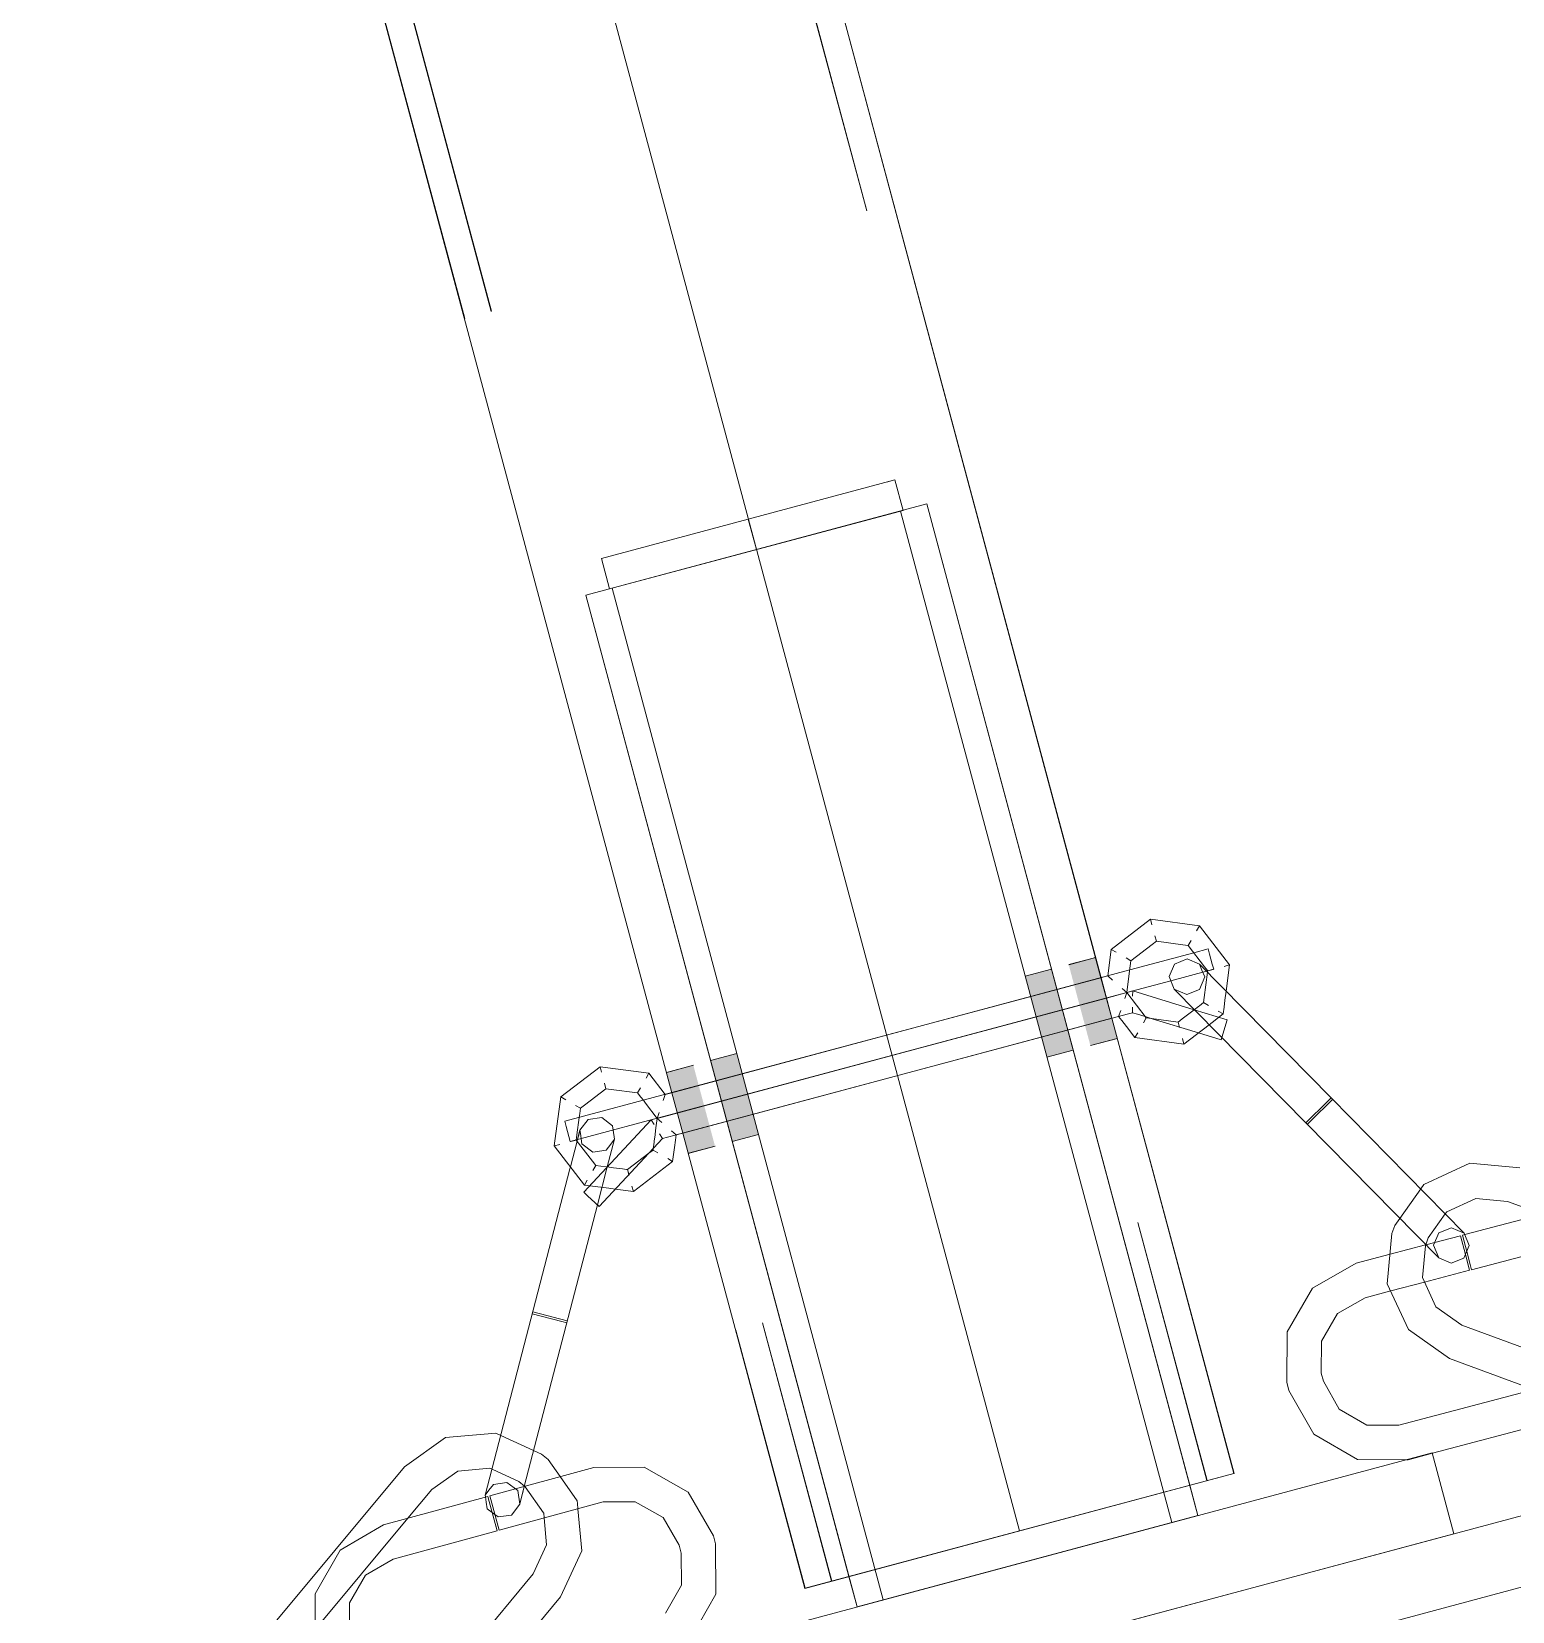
# Model space of a CAD drawing. Header units: millimetres. Extents: x -753 to 90, y 56274 to 56868.
# Drawn here: x -602.101 to -599.274, y 56679.957 to 56682.974 of the extents above; entities that cross this region are included whole.
import ezdxf

# ---------------------------------------------------------------- set-up
doc = ezdxf.new("R2010")
doc.units = ezdxf.units.MM
doc.linetypes.add('XKITLINE00', pattern=[0])
doc.linetypes.add('XKITLINE02', pattern=[4, 2, -2])
for name, color, linetype, lineweight in [('Cota', 4, 'Continuous', 0), ('Parafuso', 3, 'Continuous', 0), ('Peça', 2, 'Continuous', 0)]:
    doc.layers.add(name, color=color, linetype=linetype, lineweight=lineweight)

# ---------------------------------------------------------------- blocks, each defined once
blk = doc.blocks.new('*A625')
at = {"layer": 'Peça', "color": 1, "linetype": 'XKITLINE00', "lineweight": 0}
for p, q in [((-400.0787, 56733.508), (-663.9824, 56662.797)), ((-663.9824, 56662.6604), (-400.0445, 56733.3805))]:
    blk.add_line(p, q, dxfattribs=at)
blk = doc.blocks.new('*A903')
at = {"layer": 'Peça', "color": 7, "linetype": 'XKITLINE02', "lineweight": 0}
for p, q in [((-601.0132, 56681.9675), (-600.4529, 56682.1176)), ((-600.4529, 56682.1176), (-600.4374, 56682.0596)), ((-600.4374, 56682.0596), (-600.9977, 56681.9095)), ((-600.4374, 56682.0596), (-600.4511, 56682.0559)), ((-600.7331, 56682.0425), (-600.7175, 56681.9846)), ((-600.9977, 56681.9095), (-601.0132, 56681.9675))]:
    blk.add_line(p, q, dxfattribs=at)
blk = doc.blocks.new('*A904')
at = {"layer": 'Peça', "color": 7, "linetype": 'XKITLINE02', "lineweight": 0}
for p, q in [((-601.0431, 56681.8973), (-600.392, 56682.0718)), ((-600.4423, 56682.0583), (-599.9246, 56680.1265)), ((-600.392, 56682.0718), (-599.8899, 56680.1979)), ((-600.9928, 56681.9108), (-600.4752, 56679.979)), ((-601.0431, 56681.8973), (-600.541, 56680.0235)), ((-599.8744, 56680.1399), (-600.5254, 56679.9655))]:
    blk.add_line(p, q, dxfattribs=at)
at = {"layer": 'Peça', "color": 4, "linetype": 'XKITLINE00', "lineweight": 0}
for p, q in [((-599.8899, 56680.1979), (-599.8744, 56680.1399)), ((-600.541, 56680.0235), (-600.5254, 56679.9655))]:
    blk.add_line(p, q, dxfattribs=at)
blk = doc.blocks.new('*A905')
at = {"layer": 'Peça', "color": 7, "linetype": 'XKITLINE02', "lineweight": 0}
for p, q in [((-601.0595, 56680.856), (-601.0544, 56680.8757)), ((-601.0561, 56680.869), (-601.0544, 56680.8757)), ((-601.0387, 56680.8964), (-601.0544, 56680.8757)), ((-601.0535, 56680.8697), (-601.0544, 56680.8757)), ((-601.0129, 56680.9001), (-601.0387, 56680.8964)), ((-600.9922, 56680.8844), (-601.0129, 56680.9001)), ((-600.991, 56680.8761), (-600.9922, 56680.8844)), ((-601.0725, 56680.8058), (-601.0598, 56680.8549)), ((-601.059, 56680.8579), (-601.0561, 56680.869)), ((-601.0508, 56680.8499), (-601.0535, 56680.8697)), ((-601.03, 56680.8342), (-601.0508, 56680.8499)), ((-601.0042, 56680.8378), (-600.9957, 56680.8492)), ((-600.9957, 56680.8492), (-600.9886, 56680.8586)), ((-601.03, 56680.8342), (-601.0042, 56680.8378)), ((-601.0023, 56680.8056), (-601.0211, 56680.7333)), ((-601.1453, 56680.5253), (-601.0891, 56680.5107)), ((-601.1443, 56680.5292), (-601.0785, 56680.5121)), ((-601.0795, 56680.5082), (-601.0891, 56680.5107)), ((-601.0891, 56680.5107), (-601.0795, 56680.5082)), ((-601.2056, 56680.2931), (-601.1428, 56680.2641)), ((-601.2223, 56680.2285), (-601.1711, 56680.2049)), ((-601.0923, 56680.2142), (-601.0598, 56680.1683)), ((-601.2352, 56680.1788), (-601.2281, 56680.1882)), ((-601.2281, 56680.1882), (-601.2195, 56680.1995)), ((-601.2195, 56680.1995), (-601.1938, 56680.2031)), ((-601.1938, 56680.2031), (-601.173, 56680.1875)), ((-601.173, 56680.1875), (-601.1694, 56680.1617)), ((-601.1711, 56680.2049), (-601.1605, 56680.196)), ((-601.1606, 56680.1956), (-601.1694, 56680.1617)), ((-601.1606, 56680.1956), (-601.1643, 56680.1814)), ((-601.1602, 56680.1957), (-601.1588, 56680.1946)), ((-601.1241, 56680.1454), (-601.1588, 56680.1946)), ((-601.2334, 56680.1655), (-601.2348, 56680.1754)), ((-601.2316, 56680.153), (-601.2334, 56680.1655)), ((-601.2316, 56680.153), (-601.222, 56680.1457)), ((-601.1851, 56680.1409), (-601.1694, 56680.1617)), ((-601.0593, 56680.163), (-601.0598, 56680.1683)), ((-601.0593, 56680.163), (-601.0584, 56680.153)), ((-601.3827, 56680.1352), (-601.5599, 56679.9222)), ((-601.2168, 56680.1418), (-601.2108, 56680.1373)), ((-601.2126, 56680.111), (-601.2152, 56680.1206)), ((-601.2108, 56680.1373), (-601.1851, 56680.1409)), ((-601.1236, 56680.1447), (-601.1241, 56680.1454)), ((-601.1236, 56680.1447), (-601.1228, 56680.1355))]:
    blk.add_line(p, q, dxfattribs=at)
at = {"layer": 'Peça', "color": 4, "linetype": 'XKITLINE00', "lineweight": 0}
for p, q in [((-600.9886, 56680.8586), (-600.991, 56680.8761)), ((-601.0595, 56680.856), (-601.0598, 56680.8549)), ((-601.0595, 56680.856), (-601.059, 56680.8579)), ((-600.9886, 56680.8586), (-601.0023, 56680.8056)), ((-601.0735, 56680.8021), (-601.2352, 56680.1788)), ((-601.0735, 56680.8021), (-601.0725, 56680.8058)), ((-601.0211, 56680.7333), (-601.1606, 56680.1956)), ((-601.3896, 56680.2332), (-601.3109, 56680.2887)), ((-601.3109, 56680.2887), (-601.2151, 56680.2975)), ((-601.2151, 56680.2975), (-601.2056, 56680.2931)), ((-601.1428, 56680.2641), (-601.1276, 56680.2571)), ((-601.1276, 56680.2571), (-601.1153, 56680.2469)), ((-601.1153, 56680.2469), (-601.0923, 56680.2142)), ((-601.6557, 56679.9134), (-601.3896, 56680.2332)), ((-601.3373, 56680.1897), (-601.2874, 56680.2249)), ((-601.2874, 56680.2249), (-601.2266, 56680.2305)), ((-601.2266, 56680.1777), (-601.0278, 56680.2318)), ((-601.2266, 56680.2305), (-601.2223, 56680.2285)), ((-601.0278, 56680.2318), (-600.9315, 56680.2322)), ((-600.9315, 56680.2322), (-600.8479, 56680.1844)), ((-601.3373, 56680.1897), (-601.3827, 56680.1352)), ((-601.2348, 56680.1754), (-601.2352, 56680.1788)), ((-601.1605, 56680.196), (-601.1602, 56680.1957)), ((-600.8479, 56680.1844), (-600.7995, 56680.1012)), ((-601.4292, 56680.1225), (-601.2304, 56680.1766)), ((-601.2304, 56680.1766), (-601.2278, 56680.167)), ((-601.2278, 56680.167), (-601.2126, 56680.111)), ((-601.2266, 56680.1777), (-601.2087, 56680.1121)), ((-601.0099, 56680.1662), (-601.2087, 56680.1121)), ((-601.0584, 56680.153), (-601.051, 56680.0724)), ((-600.9488, 56680.1664), (-601.0099, 56680.1662)), ((-600.9488, 56680.1664), (-600.8958, 56680.1361)), ((-601.5124, 56680.074), (-601.4292, 56680.1225)), ((-601.222, 56680.1457), (-601.2168, 56680.1418)), ((-601.1228, 56680.1355), (-601.118, 56680.0839)), ((-600.8651, 56680.0833), (-600.8958, 56680.1361)), ((-601.4113, 56680.0569), (-601.2126, 56680.111)), ((-600.7995, 56680.1012), (-600.7953, 56680.0858)), ((-601.5602, 56679.9904), (-601.5124, 56680.074)), ((-601.1436, 56680.0285), (-601.118, 56680.0839)), ((-601.0914, 56679.985), (-601.051, 56680.0724)), ((-600.8609, 56680.0679), (-600.8651, 56680.0833)), ((-600.8606, 56680.0068), (-600.8609, 56680.0679)), ((-600.7949, 56679.9895), (-600.7953, 56680.0858)), ((-601.4641, 56680.0261), (-601.4113, 56680.0569)), ((-601.2754, 56679.8701), (-601.1436, 56680.0285)), ((-601.4944, 56679.9731), (-601.4641, 56680.0261)), ((-600.8909, 56679.9538), (-600.8606, 56680.0068)), ((-601.5598, 56679.8942), (-601.5602, 56679.9904)), ((-601.4942, 56679.931), (-601.4944, 56679.9731)), ((-601.2013, 56679.8529), (-601.0914, 56679.985)), ((-600.8427, 56679.9059), (-600.7949, 56679.9895))]:
    blk.add_line(p, q, dxfattribs=at)
blk = doc.blocks.new('*A906')
at = {"layer": 'Peça', "color": 4, "linetype": 'XKITLINE00', "lineweight": 0}
for p, q in [((-599.8823, 56681.2146), (-600.0047, 56681.1818)), ((-599.8559, 56681.1803), (-599.8584, 56681.1796)), ((-599.9263, 56681.1614), (-600.0104, 56681.1389)), ((-600.0103, 56681.1389), (-599.999, 56681.1419)), ((-599.999, 56681.1419), (-599.9991, 56681.1315)), ((-599.999, 56681.1419), (-599.8814, 56681.106)), ((-599.9751, 56681.0928), (-599.9616, 56681.0887)), ((-599.8734, 56681.0617), (-599.8302, 56681.0485)), ((-599.8289, 56681.0527), (-599.8302, 56681.0485)), ((-601.0161, 56680.9969), (-601.091, 56680.9395)), ((-600.9226, 56680.9846), (-601.0161, 56680.9969)), ((-601.0161, 56680.9969), (-601.0133, 56680.9865)), ((-601.0049, 56680.9551), (-601.0077, 56680.9656)), ((-600.9226, 56680.9846), (-600.928, 56680.9752)), ((-600.8915, 56680.9441), (-600.9226, 56680.9846)), ((-601.091, 56680.9395), (-601.1033, 56680.8459)), ((-601.091, 56680.9395), (-601.0816, 56680.9341)), ((-601.0049, 56680.9551), (-601.0455, 56680.9239)), ((-600.995, 56680.9538), (-601.0049, 56680.9551)), ((-600.995, 56680.9538), (-600.9442, 56680.9471)), ((-600.9442, 56680.9471), (-600.9388, 56680.9565)), ((-600.9381, 56680.9392), (-600.9442, 56680.9471)), ((-600.9333, 56680.933), (-600.9381, 56680.9392)), ((-601.0535, 56680.9178), (-601.0629, 56680.9232)), ((-601.0548, 56680.9079), (-601.0558, 56680.9002)), ((-601.0548, 56680.9079), (-601.0535, 56680.9178)), ((-601.0455, 56680.9239), (-601.0535, 56680.9178)), ((-601.1033, 56680.8459), (-601.0928, 56680.8487)), ((-601.1033, 56680.8459), (-601.0458, 56680.7711)), ((-601.0615, 56680.8571), (-601.0303, 56680.8165)), ((-600.8774, 56680.8162), (-600.874, 56680.8425)), ((-600.874, 56680.8425), (-600.8721, 56680.8569)), ((-600.8721, 56680.8569), (-600.8708, 56680.8668)), ((-601.0303, 56680.8165), (-601.0242, 56680.8086)), ((-600.9523, 56680.7587), (-600.8774, 56680.8162)), ((-600.9229, 56680.8318), (-600.9149, 56680.8378)), ((-600.9149, 56680.8378), (-600.9145, 56680.8411)), ((-600.9149, 56680.8378), (-600.9055, 56680.8324)), ((-600.8774, 56680.8162), (-600.8868, 56680.8216)), ((-601.0242, 56680.8086), (-601.0296, 56680.7992)), ((-601.0242, 56680.8086), (-601.0143, 56680.8073)), ((-601.0143, 56680.8073), (-601.0022, 56680.8057)), ((-600.9607, 56680.7901), (-600.961, 56680.7912)), ((-601.0458, 56680.7711), (-601.0404, 56680.7804)), ((-601.0458, 56680.7711), (-601.0357, 56680.7697)), ((-600.987, 56680.7633), (-600.9523, 56680.7587)), ((-600.9523, 56680.7587), (-600.9551, 56680.7692))]:
    blk.add_line(p, q, dxfattribs=at)
at = {"layer": 'Peça', "color": 7, "linetype": 'XKITLINE02', "lineweight": 0}
for p, q in [((-599.8547, 56681.222), (-599.8823, 56681.2146)), ((-599.8547, 56681.222), (-599.8521, 56681.2123)), ((-599.8521, 56681.2123), (-599.8547, 56681.222)), ((-599.8521, 56681.2123), (-599.847, 56681.193)), ((-599.847, 56681.193), (-599.8521, 56681.2123)), ((-600.0047, 56681.1818), (-600.8818, 56680.9467)), ((-599.8584, 56681.1796), (-599.9263, 56681.1614)), ((-599.8559, 56681.1803), (-599.8444, 56681.1833)), ((-599.847, 56681.193), (-599.8444, 56681.1833)), ((-599.8444, 56681.1833), (-599.847, 56681.193)), ((-600.0197, 56681.1364), (-600.9069, 56680.8985)), ((-600.0104, 56681.1389), (-600.7899, 56680.9299)), ((-600.0197, 56681.1364), (-600.0103, 56681.1389)), ((-599.9991, 56681.1315), (-599.999, 56681.1419)), ((-600.0093, 56681.0977), (-600.8708, 56680.8668)), ((-599.9997, 56681.1003), (-600.0093, 56681.0977)), ((-599.9997, 56681.1003), (-599.9995, 56681.1107)), ((-599.9997, 56681.1003), (-599.9995, 56681.1082)), ((-599.9901, 56681.0974), (-599.9997, 56681.1003)), ((-599.9995, 56681.1082), (-599.9995, 56681.1107)), ((-599.9901, 56681.0974), (-599.9751, 56681.0928)), ((-599.9616, 56681.0887), (-599.8734, 56681.0617)), ((-599.8814, 56681.106), (-599.8185, 56681.0867)), ((-599.8185, 56681.0867), (-599.8289, 56681.0527)), ((-601.0133, 56680.9865), (-601.0161, 56680.9969)), ((-601.0077, 56680.9656), (-601.0049, 56680.9551)), ((-600.928, 56680.9752), (-600.9226, 56680.9846)), ((-601.091, 56680.9395), (-601.0816, 56680.9341)), ((-600.9388, 56680.9565), (-600.9442, 56680.9471)), ((-600.9293, 56680.9277), (-600.9333, 56680.933)), ((-600.8915, 56680.9441), (-600.8953, 56680.9327)), ((-600.8953, 56680.9327), (-600.8915, 56680.9441)), ((-600.8818, 56680.9467), (-600.8915, 56680.9441)), ((-601.0629, 56680.9232), (-601.0535, 56680.9178)), ((-600.9293, 56680.9277), (-600.9069, 56680.8985)), ((-600.9031, 56680.9099), (-600.9069, 56680.8985)), ((-600.9069, 56680.8985), (-600.9031, 56680.9099)), ((-601.0558, 56680.9002), (-601.0602, 56680.867)), ((-600.9117, 56680.8621), (-600.9093, 56680.8804)), ((-600.9093, 56680.8804), (-600.9069, 56680.8985)), ((-600.9069, 56680.8985), (-600.8979, 56680.8906)), ((-600.8979, 56680.8906), (-600.9069, 56680.8985)), ((-600.8708, 56680.8668), (-600.8798, 56680.8748)), ((-600.8798, 56680.8748), (-600.8708, 56680.8668)), ((-601.1033, 56680.8459), (-601.0928, 56680.8487)), ((-601.0615, 56680.8571), (-601.0719, 56680.8543)), ((-601.0719, 56680.8543), (-601.0615, 56680.8571)), ((-601.0602, 56680.867), (-601.0615, 56680.8571)), ((-600.9145, 56680.8411), (-600.9136, 56680.8478)), ((-600.9136, 56680.8478), (-600.912, 56680.8602)), ((-600.912, 56680.8602), (-600.9117, 56680.8621)), ((-600.9229, 56680.8318), (-600.9635, 56680.8006)), ((-600.9055, 56680.8324), (-600.9149, 56680.8378)), ((-600.8868, 56680.8216), (-600.8774, 56680.8162)), ((-601.0296, 56680.7992), (-601.0242, 56680.8086)), ((-601.0022, 56680.8057), (-600.9901, 56680.8041)), ((-600.9901, 56680.8041), (-600.9734, 56680.8019)), ((-600.9734, 56680.8019), (-600.9657, 56680.8009)), ((-600.9657, 56680.8009), (-600.9635, 56680.8006)), ((-600.961, 56680.7912), (-600.9635, 56680.8006)), ((-600.9635, 56680.8006), (-600.9607, 56680.7901)), ((-601.0458, 56680.7711), (-601.0404, 56680.7804)), ((-601.0357, 56680.7697), (-600.9992, 56680.7649)), ((-600.9992, 56680.7649), (-600.987, 56680.7633)), ((-600.9523, 56680.7587), (-600.9551, 56680.7692))]:
    blk.add_line(p, q, dxfattribs=at)
blk = doc.blocks.new('*A907')
at = {"layer": 'Peça', "color": 7, "linetype": 'XKITLINE02', "lineweight": 0}
for p, q in [((-600.4529, 56682.1176), (-601.0132, 56681.9675)), ((-600.4529, 56682.1176), (-600.4667, 56682.1139)), ((-600.4374, 56682.0596), (-600.4529, 56682.1176)), ((-600.9977, 56681.9095), (-600.4374, 56682.0596)), ((-600.7331, 56682.0425), (-600.7175, 56681.9846)), ((-600.9977, 56681.9095), (-601.0132, 56681.9675))]:
    blk.add_line(p, q, dxfattribs=at)
blk = doc.blocks.new('*A908')
at = {"layer": 'Peça', "color": 7, "linetype": 'XKITLINE02', "lineweight": 0}
for p, q in [((-601.0431, 56681.8973), (-600.392, 56682.0718)), ((-599.9246, 56680.1265), (-600.4423, 56682.0583)), ((-600.392, 56682.0718), (-599.8744, 56680.1399)), ((-600.4752, 56679.979), (-600.9928, 56681.9108)), ((-601.0431, 56681.8973), (-600.5254, 56679.9655)), ((-599.8744, 56680.1399), (-600.5254, 56679.9655))]:
    blk.add_line(p, q, dxfattribs=at)
blk = doc.blocks.new('*A909')
at = {"layer": 'Peça', "color": 7, "linetype": 'XKITLINE02', "lineweight": 0}
for p, q in [((-604.13, 56696.1547), (-599.8568, 56680.2068)), ((-604.8467, 56695.9627), (-600.5735, 56680.0147)), ((-604.8979, 56695.949), (-600.6247, 56680.001)), ((-600.0592, 56681.1671), (-600.0386, 56681.0899)), ((-599.806, 56680.2204), (-600.6247, 56680.001))]:
    blk.add_line(p, q, dxfattribs=at)
at = {"layer": 'Peça', "color": 4, "linetype": 'XKITLINE00', "lineweight": 0}
for p, q in [((-604.0352, 56696.0055), (-600.0592, 56681.1671)), ((-600.0386, 56681.0899), (-599.8056, 56680.2205)), ((-599.8056, 56680.2205), (-599.806, 56680.2204))]:
    blk.add_line(p, q, dxfattribs=at)
blk = doc.blocks.new('*A915')
at = {"layer": 'Peça', "color": 7, "linetype": 'XKITLINE02', "lineweight": 0}
for p, q in [((-604.1302, 56696.1547), (-599.8572, 56680.2066)), ((-604.8469, 56695.9627), (-600.574, 56680.0146)), ((-600.0597, 56681.1669), (-600.039, 56681.0897)), ((-600.8788, 56680.9475), (-600.8581, 56680.8703))]:
    blk.add_line(p, q, dxfattribs=at)
at = {"layer": 'Peça', "color": 4, "linetype": 'XKITLINE00', "lineweight": 0}
for p, q in [((-604.0353, 56696.0054), (-600.0597, 56681.1669)), ((-604.8544, 56695.786), (-600.8788, 56680.9475)), ((-600.039, 56681.0897), (-599.806, 56680.2204)), ((-600.8581, 56680.8703), (-600.6251, 56680.0009)), ((-599.806, 56680.2204), (-600.6251, 56680.0009))]:
    blk.add_line(p, q, dxfattribs=at)
blk = doc.blocks.new('*A916')
at = {"layer": 'Peça', "color": 4, "linetype": 'XKITLINE00', "lineweight": 0}
for p, q in [((-599.4271, 56680.2597), (-600.9726, 56679.8456)), ((-599.3857, 56680.1051), (-599.4271, 56680.2597)), ((-600.9312, 56679.691), (-600.9726, 56679.8456))]:
    blk.add_line(p, q, dxfattribs=at)
at = {"layer": 'Peça', "color": 7, "linetype": 'XKITLINE02', "lineweight": 0}
blk.add_line((-599.3857, 56680.1051), (-600.9312, 56679.691), dxfattribs=at)
blk = doc.blocks.new('*A917')
at = {"layer": 'Peça', "color": 7, "linetype": 'XKITLINE02', "lineweight": 0}
for p, q in [((-599.4271, 56680.2597), (-600.9726, 56679.8456)), ((-599.4271, 56680.2597), (-599.3857, 56680.1051)), ((-599.3857, 56680.1051), (-600.9312, 56679.691)), ((-600.9726, 56679.8456), (-600.9312, 56679.691))]:
    blk.add_line(p, q, dxfattribs=at)
blk = doc.blocks.new('*A921')
at = {"layer": 'Parafuso', "color": 7, "linetype": 'XKITLINE02', "lineweight": 0}
for p, q in [((-600.1208, 56681.192), (-600.0696, 56681.2057)), ((-600.2042, 56681.1697), (-600.1539, 56681.1831)), ((-600.1628, 56681.0151), (-600.1125, 56681.0286)), ((-600.0794, 56681.0375), (-600.0282, 56681.0512)), ((-600.8887, 56680.9863), (-600.8375, 56681)), ((-600.8049, 56681.0087), (-600.7547, 56681.0222)), ((-600.8473, 56680.8317), (-600.7961, 56680.8454)), ((-600.7635, 56680.8542), (-600.7133, 56680.8676))]:
    blk.add_line(p, q, dxfattribs=at)
blk = doc.blocks.new('*A922')
at = {"layer": 'Parafuso'}
for points in [[(-600.1212, 56681.1919), (-600.07, 56681.2056), (-600.0286, 56681.0511), (-600.0798, 56681.0373)], [(-600.2042, 56681.1697), (-600.1539, 56681.1831), (-600.1125, 56681.0286), (-600.1628, 56681.0151)], [(-600.8891, 56680.9862), (-600.8379, 56680.9999), (-600.7965, 56680.8453), (-600.8477, 56680.8316)], [(-600.8049, 56681.0087), (-600.7547, 56681.0222), (-600.7133, 56680.8676), (-600.7635, 56680.8542)]]:
    blk.add_hatch(color=7, dxfattribs=at).paths.add_polyline_path(points, flags=17)
at = {"layer": 'Parafuso', "color": 7, "linetype": 'XKITLINE00', "lineweight": 0}
for p, q in [((-600.07, 56681.2056), (-600.1212, 56681.1919)), ((-600.1539, 56681.1831), (-600.2042, 56681.1697)), ((-600.1125, 56681.0286), (-600.1628, 56681.0151)), ((-600.0286, 56681.0511), (-600.0798, 56681.0373)), ((-600.8379, 56680.9999), (-600.8891, 56680.9862)), ((-600.7547, 56681.0222), (-600.8049, 56681.0087)), ((-600.7965, 56680.8453), (-600.8477, 56680.8316)), ((-600.7133, 56680.8676), (-600.7635, 56680.8542))]:
    blk.add_line(p, q, dxfattribs=at)
blk = doc.blocks.new('*A931')
at = {"layer": 'Peça', "color": 4, "linetype": 'XKITLINE00', "lineweight": 0}
for p, q in [((-599.9193, 56681.1931), (-599.9295, 56681.1691)), ((-599.8952, 56681.2028), (-599.9193, 56681.1931)), ((-599.8713, 56681.1927), (-599.8952, 56681.2028)), ((-599.8713, 56681.1927), (-599.6201, 56680.9375)), ((-599.9295, 56681.1691), (-599.9197, 56681.145)), ((-599.9197, 56681.145), (-599.6686, 56680.8898)), ((-599.6587, 56680.894), (-599.6173, 56680.9347)), ((-599.6201, 56680.9375), (-599.6272, 56680.9306)), ((-599.6201, 56680.9375), (-599.3662, 56680.6795)), ((-599.6272, 56680.9306), (-599.6686, 56680.8898)), ((-599.6686, 56680.8898), (-599.4147, 56680.6318)), ((-599.6658, 56680.887), (-599.6587, 56680.894)), ((-599.443, 56680.7723), (-599.3556, 56680.8126)), ((-599.3556, 56680.8126), (-599.2597, 56680.8038)), ((-599.443, 56680.7723), (-599.449, 56680.7637)), ((-599.3995, 56680.72), (-599.344, 56680.7456)), ((-599.344, 56680.7456), (-599.2832, 56680.74)), ((-598.8929, 56680.5962), (-599.2832, 56680.74)), ((-599.5041, 56680.6786), (-599.4985, 56680.6936)), ((-599.4985, 56680.6936), (-599.4889, 56680.7073)), ((-599.3995, 56680.72), (-599.4022, 56680.7162)), ((-599.2167, 56680.7155), (-599.3649, 56680.6764)), ((-599.5129, 56680.5827), (-599.5041, 56680.6786)), ((-599.3564, 56680.6554), (-599.3662, 56680.6795)), ((-599.1527, 56680.662), (-599.3519, 56680.6095)), ((-599.5077, 56680.6388), (-599.5723, 56680.6218)), ((-599.4458, 56680.5943), (-599.4403, 56680.6551)), ((-599.4403, 56680.6551), (-599.4395, 56680.6571)), ((-599.4393, 56680.6568), (-599.4397, 56680.6567)), ((-599.4147, 56680.6318), (-599.3907, 56680.6217)), ((-599.3907, 56680.6217), (-599.3666, 56680.6315)), ((-599.3666, 56680.6315), (-599.3564, 56680.6554)), ((-599.3637, 56680.6383), (-599.3558, 56680.6085)), ((-599.3611, 56680.6443), (-599.3545, 56680.6192)), ((-599.6559, 56680.574), (-599.5723, 56680.6218)), ((-599.3558, 56680.6085), (-599.4419, 56680.5858)), ((-599.3519, 56680.6095), (-599.3545, 56680.6192)), ((-599.7044, 56680.4908), (-599.6559, 56680.574)), ((-599.4725, 56680.4953), (-599.5129, 56680.5827)), ((-599.4203, 56680.5388), (-599.4458, 56680.5943)), ((-599.608, 56680.5257), (-599.555, 56680.556)), ((-599.5064, 56680.5688), (-599.555, 56680.556)), ((-599.6388, 56680.4729), (-599.608, 56680.5257)), ((-599.4203, 56680.5388), (-599.3704, 56680.5036)), ((-599.7044, 56680.4908), (-599.7048, 56680.3945)), ((-599.4725, 56680.4953), (-599.3939, 56680.4398)), ((-599.3704, 56680.5036), (-599.1771, 56680.4323)), ((-599.639, 56680.4118), (-599.6388, 56680.4729)), ((-599.3939, 56680.4398), (-599.2006, 56680.3685)), ((-599.7048, 56680.3945), (-599.7007, 56680.379)), ((-599.635, 56680.3964), (-599.639, 56680.4118)), ((-599.6046, 56680.3433), (-599.635, 56680.3964)), ((-599.6529, 56680.2954), (-599.7007, 56680.379)), ((-599.2327, 56680.3804), (-599.4908, 56680.3123)), ((-599.6046, 56680.3433), (-599.5519, 56680.3126)), ((-599.1214, 56680.3394), (-599.4269, 56680.2589)), ((-599.5519, 56680.3126), (-599.4908, 56680.3123)), ((-599.6529, 56680.2954), (-599.5697, 56680.247)), ((-599.4759, 56680.2466), (-599.5697, 56680.247))]:
    blk.add_line(p, q, dxfattribs=at)
at = {"layer": 'Peça', "color": 7, "linetype": 'XKITLINE02', "lineweight": 0}
for p, q in [((-599.8668, 56681.1817), (-599.8713, 56681.1927)), ((-599.8615, 56681.1686), (-599.8668, 56681.1817)), ((-599.9197, 56681.145), (-599.8958, 56681.1348)), ((-599.8958, 56681.1348), (-599.8716, 56681.1446)), ((-599.8716, 56681.1446), (-599.8615, 56681.1686)), ((-599.6587, 56680.894), (-599.6658, 56680.887)), ((-599.449, 56680.7637), (-599.4889, 56680.7073)), ((-599.4022, 56680.7162), (-599.4347, 56680.6701)), ((-599.4395, 56680.6571), (-599.4347, 56680.6701)), ((-599.3731, 56680.6743), (-599.4393, 56680.6568)), ((-599.4244, 56680.656), (-599.4143, 56680.6799)), ((-599.4143, 56680.6799), (-599.3902, 56680.6897)), ((-599.3902, 56680.6897), (-599.3662, 56680.6795)), ((-599.3731, 56680.6743), (-599.3637, 56680.6383)), ((-599.3693, 56680.6753), (-599.3649, 56680.6764)), ((-599.3693, 56680.6753), (-599.3611, 56680.6443)), ((-599.4397, 56680.6567), (-599.5077, 56680.6388)), ((-599.4147, 56680.6318), (-599.4244, 56680.656)), ((-599.3545, 56680.6192), (-599.3519, 56680.6095)), ((-599.4419, 56680.5858), (-599.5064, 56680.5688)), ((-599.4734, 56680.2466), (-599.4759, 56680.2466)), ((-599.4269, 56680.2589), (-599.4734, 56680.2466))]:
    blk.add_line(p, q, dxfattribs=at)
blk = doc.blocks.new('*A932')
at = {"layer": 'Peça', "color": 4, "linetype": 'XKITLINE00', "lineweight": 0}
for p, q in [((-600.0399, 56681.2211), (-599.965, 56681.2786)), ((-599.965, 56681.2786), (-599.8715, 56681.2662)), ((-599.9622, 56681.2681), (-599.965, 56681.2786)), ((-599.8769, 56681.2569), (-599.8715, 56681.2662)), ((-599.8715, 56681.2662), (-599.814, 56681.1914)), ((-599.9617, 56681.2307), (-599.9538, 56681.2367)), ((-599.9566, 56681.2472), (-599.9538, 56681.2367)), ((-599.9538, 56681.2367), (-599.903, 56681.2301)), ((-599.8877, 56681.2381), (-599.8931, 56681.2287)), ((-600.0466, 56681.1705), (-600.0399, 56681.2211)), ((-600.0399, 56681.2211), (-600.0305, 56681.2157)), ((-600.0118, 56681.2049), (-600.0024, 56681.1995)), ((-599.9617, 56681.2307), (-600.0024, 56681.1995)), ((-599.903, 56681.2301), (-599.8931, 56681.2287)), ((-599.8931, 56681.2287), (-599.8619, 56681.1881)), ((-600.0056, 56681.1752), (-600.0104, 56681.1388)), ((-600.0037, 56681.1896), (-600.0056, 56681.1752)), ((-600.0037, 56681.1896), (-600.0024, 56681.1995)), ((-599.8619, 56681.1881), (-599.8558, 56681.1802)), ((-599.8558, 56681.1802), (-599.8562, 56681.1774)), ((-599.8454, 56681.183), (-599.8558, 56681.1802)), ((-599.8245, 56681.1886), (-599.814, 56681.1914)), ((-599.8206, 56681.1412), (-599.814, 56681.1914)), ((-600.0562, 56681.1679), (-600.0596, 56681.167)), ((-600.0562, 56681.1679), (-600.0466, 56681.1705)), ((-600.0466, 56681.1705), (-600.0375, 56681.1626)), ((-600.0194, 56681.1467), (-600.0104, 56681.1388)), ((-600.0104, 56681.1388), (-600.0493, 56681.1283)), ((-600.0459, 56681.1293), (-600.0493, 56681.1283)), ((-600.0143, 56681.1274), (-600.0104, 56681.1388)), ((-599.9731, 56681.0902), (-600.0104, 56681.1388)), ((-600.0355, 56681.0906), (-600.0389, 56681.0897)), ((-600.0355, 56681.0906), (-600.0259, 56681.0932)), ((-600.0259, 56681.0932), (-600.022, 56681.1046)), ((-600.0198, 56681.0853), (-600.0259, 56681.0932)), ((-600.0198, 56681.0853), (-600.0109, 56681.0738)), ((-599.9785, 56681.0808), (-599.9731, 56681.0902)), ((-599.9632, 56681.0889), (-599.9731, 56681.0902)), ((-599.9632, 56681.0889), (-599.9124, 56681.0822)), ((-599.9045, 56681.0883), (-599.9124, 56681.0822)), ((-599.8814, 56681.106), (-599.9045, 56681.0883)), ((-600.0109, 56681.0738), (-599.9948, 56681.0527)), ((-599.9948, 56681.0527), (-599.9893, 56681.0621)), ((-599.9948, 56681.0527), (-599.9012, 56681.0404)), ((-599.9096, 56681.0717), (-599.9124, 56681.0822)), ((-599.9012, 56681.0404), (-599.8531, 56681.0773)), ((-599.904, 56681.0508), (-599.9012, 56681.0404)), ((-600.8788, 56680.9476), (-601.0833, 56680.8928)), ((-600.8685, 56680.9089), (-601.073, 56680.8542)), ((-600.8685, 56680.9089), (-600.9184, 56680.8956)), ((-601.0807, 56680.8831), (-601.0833, 56680.8928)), ((-601.0756, 56680.8638), (-601.0807, 56680.8831)), ((-600.9184, 56680.8956), (-601.0471, 56680.7576)), ((-600.913, 56680.8866), (-600.9184, 56680.8956)), ((-601.073, 56680.8542), (-601.0756, 56680.8638)), ((-600.897, 56680.8599), (-601.0178, 56680.7303)), ((-600.897, 56680.8599), (-600.9023, 56680.8688)), ((-600.8873, 56680.8625), (-600.897, 56680.8599)), ((-600.8581, 56680.8703), (-600.8873, 56680.8625)), ((-601.0398, 56680.7507), (-601.0471, 56680.7576)), ((-601.0251, 56680.7371), (-601.0398, 56680.7507)), ((-601.0251, 56680.7371), (-601.0178, 56680.7303))]:
    blk.add_line(p, q, dxfattribs=at)
at = {"layer": 'Peça', "color": 7, "linetype": 'XKITLINE02', "lineweight": 0}
for p, q in [((-599.965, 56681.2786), (-599.9622, 56681.2681)), ((-599.8715, 56681.2662), (-599.8769, 56681.2569)), ((-599.9538, 56681.2367), (-599.9566, 56681.2472)), ((-599.8931, 56681.2287), (-599.8877, 56681.2381)), ((-600.0399, 56681.2211), (-600.0305, 56681.2157)), ((-600.0024, 56681.1995), (-600.0118, 56681.2049)), ((-599.8562, 56681.1774), (-599.8625, 56681.1294)), ((-599.8558, 56681.1802), (-599.8454, 56681.183)), ((-599.814, 56681.1914), (-599.8245, 56681.1886)), ((-600.0596, 56681.167), (-600.8788, 56680.9476)), ((-600.0466, 56681.1705), (-600.0375, 56681.1626)), ((-600.0104, 56681.1388), (-600.0194, 56681.1467)), ((-600.0493, 56681.1283), (-600.8685, 56680.9089)), ((-600.0493, 56681.1283), (-600.8685, 56680.9089)), ((-600.0104, 56681.1388), (-600.0143, 56681.1274)), ((-599.8734, 56681.1121), (-599.8718, 56681.1134)), ((-599.8718, 56681.1134), (-599.8638, 56681.1195)), ((-599.8625, 56681.1294), (-599.8638, 56681.1195)), ((-599.8638, 56681.1195), (-599.8545, 56681.114)), ((-599.8545, 56681.114), (-599.8638, 56681.1195)), ((-599.8246, 56681.111), (-599.8229, 56681.1242)), ((-599.8229, 56681.1242), (-599.8206, 56681.1412)), ((-600.0389, 56681.0897), (-600.8581, 56680.8703)), ((-600.0259, 56681.0932), (-600.022, 56681.1046)), ((-599.9731, 56681.0902), (-599.9785, 56681.0808)), ((-599.8734, 56681.1121), (-599.8814, 56681.106)), ((-599.8474, 56681.0816), (-599.8263, 56681.0978)), ((-599.8357, 56681.1032), (-599.8263, 56681.0978)), ((-599.8357, 56681.1032), (-599.8263, 56681.0978)), ((-599.8263, 56681.0978), (-599.8246, 56681.111)), ((-599.9948, 56681.0527), (-599.9893, 56681.0621)), ((-599.9124, 56681.0822), (-599.9096, 56681.0717)), ((-599.8474, 56681.0816), (-599.8531, 56681.0773)), ((-599.9012, 56681.0404), (-599.904, 56681.0508)), ((-601.0833, 56680.8928), (-601.0807, 56680.8831)), ((-601.0807, 56680.8831), (-601.0756, 56680.8638)), ((-600.9184, 56680.8956), (-600.913, 56680.8866)), ((-601.0756, 56680.8638), (-601.073, 56680.8542)), ((-600.897, 56680.8599), (-600.9023, 56680.8688)), ((-601.0471, 56680.7576), (-601.0398, 56680.7507)), ((-601.0398, 56680.7507), (-601.0251, 56680.7371))]:
    blk.add_line(p, q, dxfattribs=at)
blk = doc.blocks.new('*A2177')
at = {"layer": 'Cota', "color": 7, "linetype": 'XKITLINE00', "lineweight": 0}
blk.add_line((-600.2152, 56680.1108), (-619.5969, 56752.4453), dxfattribs=at)
blk = doc.blocks.new('*A2184')
at = {"layer": 'Cota', "color": 7, "linetype": 'XKITLINE00', "lineweight": 0}
blk.add_line((-600.2152, 56680.1108), (-619.5969, 56752.4453), dxfattribs=at)

msp = doc.modelspace()

# ---------------------------------------------------------------- block references
at = {"lineweight": 0}
for name in ['*A2184', '*A2177', '*A625', '*A915', '*A909', '*A903', '*A907', '*A904', '*A908', '*A932', '*A931', '*A906', '*A922', '*A921', '*A905', '*A916', '*A917']:
    msp.add_blockref(name, (0, 0), dxfattribs=at)

doc.saveas('drawing.dxf')
